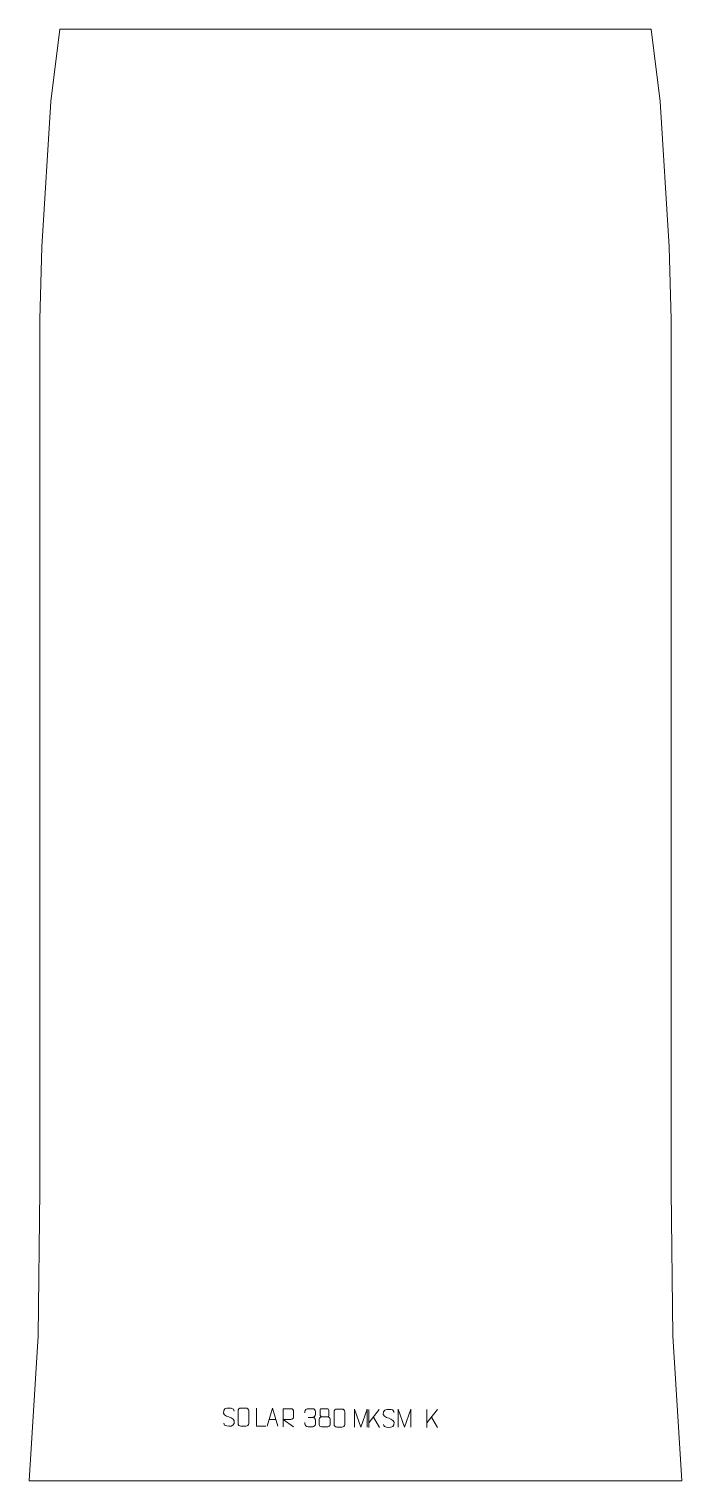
# Model space of a CAD drawing. Header units: millimetres. Extents: x -433 to 467, y -1519 to 481.
import ezdxf

# ---------------------------------------------------------------- set-up
doc = ezdxf.new("R2010")
doc.units = ezdxf.units.MM
doc.header["$MEASUREMENT"] = 0
doc.layers.add('layer 1', color=7, linetype='Continuous')

msp = doc.modelspace()

# ---------------------------------------------------------------- linework, layer by layer
at = {"layer": 'layer 1', "color": 242, "lineweight": 9}
msp.add_open_spline([(-420.8719, -1318.9364), (-420.8719, -1318.9364), (-418.3708, -1118.9368), (-418.3708, -1118.9368), (-418.3708, -1118.9368), (-418.3708, -1118.9368), (-418.3708, 81.0625), (-418.3708, 81.0625), (-418.3708, 81.0625), (-418.3708, 81.0625), (-415.8714, 181.0617), (-415.8714, 181.0617), (-415.8714, 181.0617), (-415.8714, 181.0617), (-403.3701, 381.0613), (-403.3701, 381.0613), (-403.3701, 381.0613), (-403.3701, 381.0613), (-390.8703, 481.0617), (-390.8703, 481.0617), (-390.8703, 481.0617), (-390.8703, 481.0617), (424.1283, 481.0617), (424.1283, 481.0617), (424.1283, 481.0617), (424.1283, 481.0617), (436.628, 381.0613), (436.628, 381.0613), (436.628, 381.0613), (436.628, 381.0613), (449.1299, 181.0617), (449.1299, 181.0617), (449.1299, 181.0617), (449.1299, 181.0617), (451.6288, 81.0625), (451.6288, 81.0625), (451.6288, 81.0625), (451.6288, 81.0625), (451.6288, -1118.9368), (451.6288, -1118.9368), (451.6288, -1118.9368), (451.6288, -1118.9368), (454.1282, -1318.9364), (454.1282, -1318.9364), (454.1282, -1318.9364), (454.1282, -1318.9364), (466.6278, -1518.9377), (466.6278, -1518.9377), (466.6278, -1518.9377), (466.6278, -1518.9377), (-433.3716, -1518.9377), (-433.3716, -1518.9377), (-433.3716, -1518.9377), (-433.3716, -1518.9377), (-420.8719, -1318.9364), (-420.8719, -1318.9364)], degree=3, knots=[0, 0, 0, 0, 0.066666667, 0.066666667, 0.066666667, 0.066666667, 0.133333333, 0.133333333, 0.133333333, 0.133333333, 0.2, 0.2, 0.2, 0.2, 0.266666667, 0.266666667, 0.266666667, 0.266666667, 0.333333333, 0.333333333, 0.333333333, 0.333333333, 0.4, 0.4, 0.4, 0.4, 0.466666667, 0.466666667, 0.466666667, 0.466666667, 0.533333333, 0.533333333, 0.533333333, 0.533333333, 0.6, 0.6, 0.6, 0.6, 0.666666667, 0.666666667, 0.666666667, 0.666666667, 0.733333333, 0.733333333, 0.733333333, 0.733333333, 0.8, 0.8, 0.8, 0.8, 0.866666667, 0.866666667, 0.866666667, 0.866666667, 1, 1, 1, 1], dxfattribs=at)
at = {"layer": 'layer 1', "color": 250, "lineweight": 9}
for points, knots in [([(-157.8403, -1430.8233), (-162.0886, -1429.3529), (-166.9967, -1427.5571), (-164.9916, -1422.0368), (-164.9916, -1422.0368), (-163.4881, -1417.8969), (-158.2745, -1418.2854), (-154.6709, -1418.8865), (-154.6709, -1418.8865), (-151.8103, -1419.3637), (-150.9456, -1420.5769), (-150.635, -1422.661)], [0, 0, 0, 0, 0.25, 0.25, 0.25, 0.25, 0.5, 0.5, 0.5, 0.5, 1, 1, 1, 1]), ([(-141.3653, -1418.5207), (-139.0396, -1418.5207), (-136.7135, -1418.5207), (-134.3874, -1418.5207), (-134.3874, -1418.5207), (-132.4408, -1418.4851), (-130.4494, -1419.9767), (-130.4227, -1422.4143), (-130.4227, -1422.4143), (-130.4231, -1428.1612), (-130.4231, -1433.9085), (-130.4227, -1439.6562), (-130.4227, -1439.6562), (-130.5625, -1441.9796), (-132.2397, -1443.4592), (-134.3874, -1443.47), (-134.3874, -1443.47), (-136.7193, -1443.4696), (-139.0512, -1443.4696), (-141.3827, -1443.47), (-141.3827, -1443.47), (-143.3077, -1443.5754), (-145.2798, -1441.6909), (-145.2686, -1439.6736), (-145.2686, -1439.6736), (-145.2683, -1433.9035), (-145.2683, -1428.1338), (-145.2686, -1422.3645), (-145.2686, -1422.3645), (-145.2644, -1420.2264), (-143.5177, -1418.5072), (-141.3653, -1418.5207)], [0, 0, 0, 0, 0.111111111, 0.111111111, 0.111111111, 0.111111111, 0.222222222, 0.222222222, 0.222222222, 0.222222222, 0.333333333, 0.333333333, 0.333333333, 0.333333333, 0.444444444, 0.444444444, 0.444444444, 0.444444444, 0.555555556, 0.555555556, 0.555555556, 0.555555556, 0.666666667, 0.666666667, 0.666666667, 0.666666667, 0.777777778, 0.777777778, 0.777777778, 0.777777778, 1, 1, 1, 1]), ([(-106.8966, -1443.474), (-106.8966, -1443.474), (-119.8457, -1443.474), (-119.8457, -1443.474), (-119.8457, -1443.474), (-119.8457, -1443.474), (-119.8457, -1418.5204), (-119.8457, -1418.5204)], [0, 0, 0, 0, 0.333333333, 0.333333333, 0.333333333, 0.333333333, 1, 1, 1, 1]), ([(-105.3162, -1443.4739), (-105.3162, -1443.4739), (-97.9452, -1418.5204), (-97.9452, -1418.5204), (-97.9452, -1418.5204), (-97.9452, -1418.5204), (-90.3753, -1443.4739), (-90.3753, -1443.4739)], [0, 0, 0, 0, 0.333333333, 0.333333333, 0.333333333, 0.333333333, 1, 1, 1, 1]), ([(-83.2635, -1444.3166), (-83.2635, -1444.3166), (-83.2635, -1419.3631), (-83.2635, -1419.3631), (-83.2635, -1419.3631), (-79.6687, -1419.3631), (-76.0732, -1419.3631), (-72.478, -1419.3631), (-72.478, -1419.3631), (-70.1527, -1419.4008), (-68.5954, -1420.8908), (-68.5995, -1423.2572), (-68.5995, -1423.2572), (-68.5999, -1425.2927), (-68.5999, -1428.3521), (-68.5995, -1430.3881), (-68.5995, -1430.3881), (-68.606, -1432.2636), (-70.4183, -1434.2054), (-72.4278, -1434.2245), (-72.4278, -1434.2245), (-72.4278, -1434.2245), (-83.2635, -1434.2245), (-83.2635, -1434.2245), (-83.2635, -1434.2245), (-83.2635, -1434.2245), (-68.6088, -1444.3166), (-68.6088, -1444.3166)], [0, 0, 0, 0, 0.125, 0.125, 0.125, 0.125, 0.25, 0.25, 0.25, 0.25, 0.375, 0.375, 0.375, 0.375, 0.5, 0.5, 0.5, 0.5, 0.625, 0.625, 0.625, 0.625, 0.75, 0.75, 0.75, 0.75, 1, 1, 1, 1]), ([(-53.296, -1425.0474), (-53.296, -1425.0474), (-53.296, -1423.1902), (-53.296, -1423.1902), (-53.296, -1423.1902), (-53.3103, -1421.4483), (-50.6458, -1419.3302), (-48.5867, -1419.3529), (-48.5867, -1419.3529), (-46.5226, -1419.3529), (-44.4586, -1419.3529), (-42.3949, -1419.3529), (-42.3949, -1419.3529), (-40.2004, -1419.3441), (-38.6021, -1421.1909), (-38.5577, -1423.103), (-38.5577, -1423.103), (-38.5581, -1424.5381), (-38.5581, -1425.9732), (-38.5577, -1427.4087), (-38.5577, -1427.4087), (-38.6063, -1429.0622), (-40.2089, -1431.2922), (-42.4072, -1431.2822), (-42.4072, -1431.2822), (-40.2035, -1431.2934), (-38.5955, -1433.0966), (-38.5415, -1435.1561), (-38.5415, -1435.1561), (-38.5419, -1436.9408), (-38.5419, -1438.7255), (-38.5415, -1440.5106), (-38.5415, -1440.5106), (-38.5314, -1442.572), (-40.5863, -1444.3351), (-42.4072, -1444.327), (-42.4072, -1444.327), (-44.4725, -1444.3267), (-46.5377, -1444.3267), (-48.6033, -1444.327), (-48.6033, -1444.327), (-50.7719, -1444.3155), (-53.3029, -1441.9153), (-53.3215, -1440.4535), (-53.3215, -1440.4535), (-53.3215, -1440.4535), (-53.3215, -1438.5449), (-53.3215, -1438.5449)], [0, 0, 0, 0, 0.076923077, 0.076923077, 0.076923077, 0.076923077, 0.153846154, 0.153846154, 0.153846154, 0.153846154, 0.230769231, 0.230769231, 0.230769231, 0.230769231, 0.307692308, 0.307692308, 0.307692308, 0.307692308, 0.384615385, 0.384615385, 0.384615385, 0.384615385, 0.461538462, 0.461538462, 0.461538462, 0.461538462, 0.538461538, 0.538461538, 0.538461538, 0.538461538, 0.615384615, 0.615384615, 0.615384615, 0.615384615, 0.692307692, 0.692307692, 0.692307692, 0.692307692, 0.769230769, 0.769230769, 0.769230769, 0.769230769, 0.846153846, 0.846153846, 0.846153846, 0.846153846, 1, 1, 1, 1]), ([(-31.8849, -1420.829), (-31.8849, -1423.042), (-31.8849, -1426.7243), (-31.8849, -1428.9376), (-31.8849, -1428.9376), (-31.8699, -1429.445), (-31.0625, -1430.3764), (-30.3624, -1430.3752), (-30.3624, -1430.3752), (-27.3925, -1430.375), (-24.4223, -1430.4599), (-21.4519, -1430.4602), (-21.4519, -1430.4602), (-20.6548, -1430.456), (-19.9341, -1429.6657), (-19.9367, -1428.945), (-19.9367, -1428.945), (-19.937, -1426.729), (-19.937, -1423.0443), (-19.9367, -1420.829), (-19.9367, -1420.829), (-19.9552, -1420.1182), (-20.5666, -1419.3578), (-21.4005, -1419.3652), (-21.4005, -1419.3652), (-24.4176, -1419.3655), (-27.4345, -1419.3655), (-30.4511, -1419.3652), (-30.4511, -1419.3652), (-31.0775, -1419.3576), (-31.9016, -1420.0686), (-31.8849, -1420.829)], [0, 0, 0, 0, 0.111111111, 0.111111111, 0.111111111, 0.111111111, 0.222222222, 0.222222222, 0.222222222, 0.222222222, 0.333333333, 0.333333333, 0.333333333, 0.333333333, 0.444444444, 0.444444444, 0.444444444, 0.444444444, 0.555555556, 0.555555556, 0.555555556, 0.555555556, 0.666666667, 0.666666667, 0.666666667, 0.666666667, 0.777777778, 0.777777778, 0.777777778, 0.777777778, 1, 1, 1, 1]), ([(-9.0077, -1419.8161), (-6.682, -1419.8161), (-4.3559, -1419.8161), (-2.0298, -1419.8161), (-2.0298, -1419.8161), (-0.0832, -1419.7805), (1.9082, -1421.2721), (1.9349, -1423.7097), (1.9349, -1423.7097), (1.9345, -1429.4566), (1.9345, -1435.2039), (1.9349, -1440.9516), (1.9349, -1440.9516), (1.7951, -1443.275), (0.1179, -1444.7546), (-2.0298, -1444.7654), (-2.0298, -1444.7654), (-4.3617, -1444.765), (-6.6936, -1444.765), (-9.0251, -1444.7654), (-9.0251, -1444.7654), (-10.9501, -1444.8708), (-12.9222, -1442.9863), (-12.911, -1440.969), (-12.911, -1440.969), (-12.9107, -1435.1989), (-12.9107, -1429.4292), (-12.911, -1423.6599), (-12.911, -1423.6599), (-12.9068, -1421.5218), (-11.1601, -1419.8026), (-9.0077, -1419.8161)], [0, 0, 0, 0, 0.111111111, 0.111111111, 0.111111111, 0.111111111, 0.222222222, 0.222222222, 0.222222222, 0.222222222, 0.333333333, 0.333333333, 0.333333333, 0.333333333, 0.444444444, 0.444444444, 0.444444444, 0.444444444, 0.555555556, 0.555555556, 0.555555556, 0.555555556, 0.666666667, 0.666666667, 0.666666667, 0.666666667, 0.777777778, 0.777777778, 0.777777778, 0.777777778, 1, 1, 1, 1]), ([(15.2341, -1444.9522), (15.2341, -1444.9522), (15.2341, -1419.9943), (15.2341, -1419.9943), (15.2341, -1419.9943), (15.2341, -1419.9943), (24.1592, -1444.9522), (24.1592, -1444.9522), (24.1592, -1444.9522), (24.1592, -1444.9522), (32.9191, -1419.9948), (32.9191, -1419.9948), (32.9191, -1419.9948), (32.9191, -1419.9948), (32.9191, -1444.9522), (32.9191, -1444.9522)], [0, 0, 0, 0, 0.2, 0.2, 0.2, 0.2, 0.4, 0.4, 0.4, 0.4, 0.6, 0.6, 0.6, 0.6, 1, 1, 1, 1]), ([(62.4436, -1432.5952), (58.1953, -1431.1248), (53.2872, -1429.329), (55.2923, -1423.8087), (55.2923, -1423.8087), (56.7958, -1419.6688), (62.0094, -1420.0573), (65.613, -1420.6584), (65.613, -1420.6584), (68.4736, -1421.1356), (69.3383, -1422.3488), (69.6489, -1424.4329)], [0, 0, 0, 0, 0.25, 0.25, 0.25, 0.25, 0.5, 0.5, 0.5, 0.5, 1, 1, 1, 1]), ([(75.2341, -1444.9522), (75.2341, -1444.9522), (75.2341, -1419.9943), (75.2341, -1419.9943), (75.2341, -1419.9943), (75.2341, -1419.9943), (84.1592, -1444.9522), (84.1592, -1444.9522), (84.1592, -1444.9522), (84.1592, -1444.9522), (92.9191, -1419.9948), (92.9191, -1419.9948), (92.9191, -1419.9948), (92.9191, -1419.9948), (92.9191, -1444.9522), (92.9191, -1444.9522)], [0, 0, 0, 0, 0.2, 0.2, 0.2, 0.2, 0.4, 0.4, 0.4, 0.4, 0.6, 0.6, 0.6, 0.6, 1, 1, 1, 1]), ([(-157.8403, -1430.8234), (-153.8217, -1432.4701), (-148.7922, -1434.3584), (-150.6262, -1439.7187), (-150.6262, -1439.7187), (-152.086, -1443.9851), (-156.9968, -1443.7284), (-160.7229, -1443.1737), (-160.7229, -1443.1737), (-163.4729, -1442.7639), (-164.6938, -1441.5504), (-165.0718, -1439.4382)], [0, 0, 0, 0, 0.25, 0.25, 0.25, 0.25, 0.5, 0.5, 0.5, 0.5, 1, 1, 1, 1]), ([(-33.3437, -1433.3472), (-33.3437, -1436.518), (-33.3437, -1438.2201), (-33.3437, -1441.3915), (-33.3437, -1441.3915), (-33.3522, -1442.6134), (-31.6543, -1444.3061), (-30.4017, -1444.3146), (-30.4017, -1444.3146), (-27.4186, -1444.3143), (-24.4353, -1444.3143), (-21.4519, -1444.3146), (-21.4519, -1444.3146), (-20.1286, -1444.3029), (-18.5082, -1442.6813), (-18.5193, -1441.3821), (-18.5193, -1441.3821), (-18.5196, -1438.2139), (-18.5196, -1436.5151), (-18.5193, -1433.3472), (-18.5193, -1433.3472), (-18.589, -1431.9668), (-20.1668, -1430.3882), (-21.4722, -1430.3943), (-21.4722, -1430.3943), (-24.4488, -1430.3946), (-27.4254, -1430.3946), (-30.4017, -1430.3943), (-30.4017, -1430.3943), (-31.4812, -1430.3879), (-33.3275, -1431.9668), (-33.3437, -1433.3472)], [0, 0, 0, 0, 0.111111111, 0.111111111, 0.111111111, 0.111111111, 0.222222222, 0.222222222, 0.222222222, 0.222222222, 0.333333333, 0.333333333, 0.333333333, 0.333333333, 0.444444444, 0.444444444, 0.444444444, 0.444444444, 0.555555556, 0.555555556, 0.555555556, 0.555555556, 0.666666667, 0.666666667, 0.666666667, 0.666666667, 0.777777778, 0.777777778, 0.777777778, 0.777777778, 1, 1, 1, 1]), ([(62.4436, -1432.5953), (66.4622, -1434.242), (71.4917, -1436.1303), (69.6577, -1441.4906), (69.6577, -1441.4906), (68.1979, -1445.757), (63.2871, -1445.5003), (59.561, -1444.9456), (59.561, -1444.9456), (56.811, -1444.5358), (55.5901, -1443.3223), (55.2121, -1441.2101)], [0, 0, 0, 0, 0.25, 0.25, 0.25, 0.25, 0.5, 0.5, 0.5, 0.5, 1, 1, 1, 1])]:
    msp.add_open_spline(points, degree=3, knots=knots, dxfattribs=at)
for points in [[(-102.5936, -1434.2245), (-102.5936, -1434.2245), (-93.0979, -1434.2245), (-93.0979, -1434.2245)], [(-48.5863, -1431.2926), (-48.5863, -1431.2926), (-42.3899, -1431.2926), (-42.3899, -1431.2926)], [(35.0874, -1420.2923), (35.0874, -1420.2923), (35.0874, -1445.2459), (35.0874, -1445.2459)], [(49.4636, -1420.2923), (49.4636, -1420.2923), (35.0874, -1438.932), (35.0874, -1438.932)], [(49.7889, -1445.1501), (49.7889, -1445.1501), (41.3184, -1430.8365), (41.3184, -1430.8365)], [(115.0874, -1420.2923), (115.0874, -1420.2923), (115.0874, -1445.2459), (115.0874, -1445.2459)], [(129.4636, -1420.2923), (129.4636, -1420.2923), (115.0874, -1438.932), (115.0874, -1438.932)], [(129.7889, -1445.1501), (129.7889, -1445.1501), (121.3184, -1430.8365), (121.3184, -1430.8365)]]:
    msp.add_open_spline(points, degree=3, dxfattribs=at)

doc.saveas('drawing.dxf')
